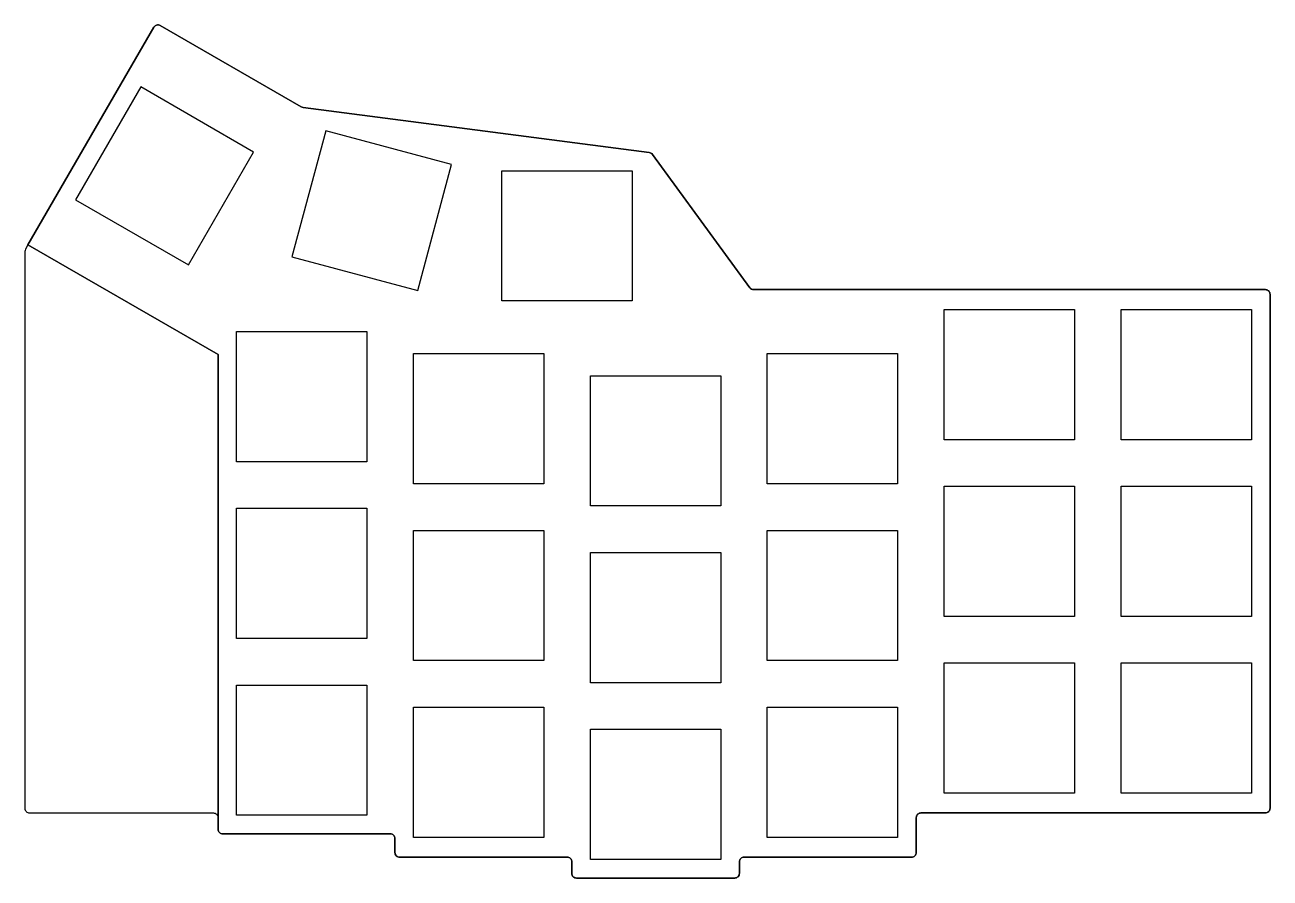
# Model space of a CAD drawing. Header units: millimetres. Extents: x -14 to 120, y -92 to 0.
import ezdxf

# ---------------------------------------------------------------- set-up
doc = ezdxf.new("R2010")
doc.units = ezdxf.units.MM

msp = doc.modelspace()

# ---------------------------------------------------------------- linework, layer by layer
for points in [[(44.65, -91.39, 0.414214), (45.15, -91.89), (62.15, -91.89, 0.414214), (62.65, -91.39), (62.65, -90.14, -0.414214), (63.15, -89.64), (81.15, -89.64, 0.414214), (81.65, -89.14), (81.65, -85.39, -0.414214), (82.15, -84.89), (119.15, -84.89, 0.414214), (119.65, -84.39), (119.65, -29.14, 0.414214), (119.15, -28.64), (64.16, -28.64, -0.239608), (63.76, -28.44), (53.3, -14.1, 0.205663), (52.96, -13.9), (15.78, -9.06, -0.098881), (15.59, -9), (0.43, -0.25, 0.414214), (-0.25, -0.43), (-13.77, -23.84), (6.65, -35.63), (6.65, -85.39), (6.65, -86.64, 0.414214), (7.15, -87.14), (25.15, -87.14, -0.414214), (25.65, -87.64), (25.65, -89.14, 0.414214), (26.15, -89.64), (44.15, -89.64, -0.414214), (44.65, -90.14)], [(-13.77, -23.84), (-14.03, -24.3, 0.131652), (-14.1, -24.55), (-14.1, -84.39, 0.414214), (-13.6, -84.89), (6.15, -84.89, -0.414214), (6.65, -85.39), (6.65, -35.63)]]:
    msp.add_lwpolyline(points, format="xyb", close=True)
for points in [[(-13.77, -23.84), (-0.25, -0.43, -0.414214), (0.43, -0.25), (15.59, -9, 0.098881), (15.78, -9.06), (52.96, -13.9, -0.205663), (53.3, -14.1), (63.76, -28.44, 0.239608), (64.16, -28.64), (119.15, -28.64, -0.414214), (119.65, -29.14), (119.65, -84.39, -0.414214), (119.15, -84.89), (82.15, -84.89, 0.414214), (81.65, -85.39), (81.65, -89.14, -0.414214), (81.15, -89.64), (63.15, -89.64, 0.414214), (62.65, -90.14), (62.65, -91.39, -0.414214), (62.15, -91.89), (45.15, -91.89, -0.414214), (44.65, -91.39), (44.65, -90.14, 0.414214), (44.15, -89.64), (26.15, -89.64, -0.414214), (25.65, -89.14), (25.65, -87.64, 0.414214), (25.15, -87.14), (7.15, -87.14, -0.414214), (6.65, -86.64), (6.65, -85.39)], [(-13.77, -23.84), (-14.03, -24.3, 0.131652), (-14.1, -24.55), (-14.1, -84.39, 0.414214), (-13.6, -84.89), (6.15, -84.89, -0.414214), (6.65, -85.39)]]:
    msp.add_lwpolyline(points, format="xyb")
for points in [[(-1.66, -6.85), (-8.66, -18.97), (3.47, -25.97), (10.47, -13.85)], [(31.74, -15.2), (18.21, -11.58), (14.59, -25.1), (28.11, -28.73)], [(51.13, -29.86), (37.13, -29.86), (37.13, -15.86), (51.13, -15.86)], [(98.64, -44.77), (84.64, -44.77), (84.64, -30.77), (98.64, -30.77)], [(117.64, -44.77), (103.64, -44.77), (103.64, -30.77), (117.64, -30.77)], [(22.64, -47.14), (8.64, -47.14), (8.64, -33.14), (22.64, -33.14)], [(41.64, -49.52), (27.64, -49.52), (27.64, -35.52), (41.64, -35.52)], [(79.64, -49.52), (65.64, -49.52), (65.64, -35.52), (79.64, -35.52)], [(60.64, -51.89), (46.64, -51.89), (46.64, -37.89), (60.64, -37.89)], [(98.64, -63.77), (84.64, -63.77), (84.64, -49.77), (98.64, -49.77)], [(117.64, -63.77), (103.64, -63.77), (103.64, -49.77), (117.64, -49.77)], [(22.64, -66.14), (8.64, -66.14), (8.64, -52.14), (22.64, -52.14)], [(41.64, -68.52), (27.64, -68.52), (27.64, -54.52), (41.64, -54.52)], [(79.64, -68.52), (65.64, -68.52), (65.64, -54.52), (79.64, -54.52)], [(60.64, -70.89), (46.64, -70.89), (46.64, -56.89), (60.64, -56.89)], [(98.64, -82.77), (84.64, -82.77), (84.64, -68.77), (98.64, -68.77)], [(117.64, -82.77), (103.64, -82.77), (103.64, -68.77), (117.64, -68.77)], [(22.64, -85.14), (8.64, -85.14), (8.64, -71.14), (22.64, -71.14)], [(41.64, -87.52), (27.64, -87.52), (27.64, -73.52), (41.64, -73.52)], [(79.64, -87.52), (65.64, -87.52), (65.64, -73.52), (79.64, -73.52)], [(60.64, -89.89), (46.64, -89.89), (46.64, -75.89), (60.64, -75.89)]]:
    msp.add_lwpolyline(points, close=True)

doc.saveas('drawing.dxf')
